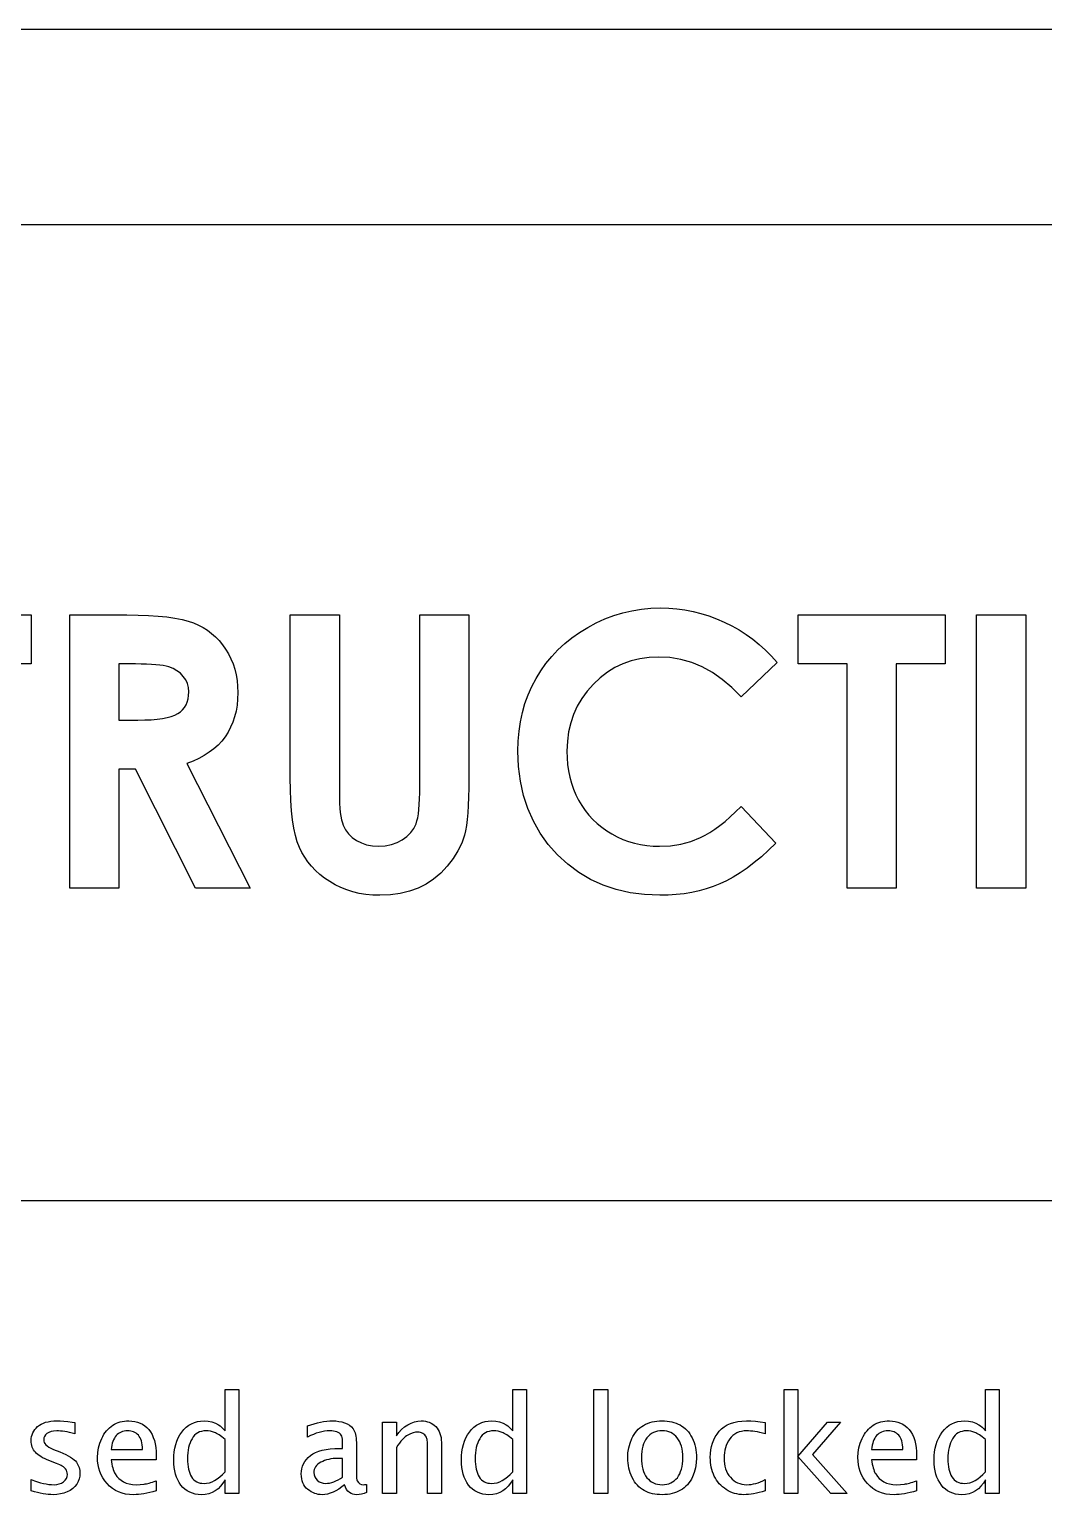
# Model space of a CAD drawing. Header units: inches. Extents: x 0 to 12, y -0.6 to 8.
# Drawn here: x 6.335 to 8.935, y 4.247 to 8 of the extents above; entities that cross this region are included whole.
import ezdxf

# ---------------------------------------------------------------- set-up
doc = ezdxf.new("R2010")
doc.units = ezdxf.units.IN
doc.header["$MEASUREMENT"] = 0

msp = doc.modelspace()

# ---------------------------------------------------------------- linework, layer by layer
at = {"color": 7, "linetype": 'Continuous'}
for p, q in [((0.5, 8), (11.5, 8)), ((0.5, 7.5), (11.5, 7.5)), ((0.5, 5), (11.5, 5))]:
    msp.add_line(p, q, dxfattribs=at)
at = {"color": 7, "linetype": 'Continuous', "flags": 128}
for points in [[(5.9628, 6.5), (6.3397, 6.5), (6.3397, 6.5), (6.3397, 6.3744), (6.3397, 6.3744), (6.2141, 6.3744), (6.2141, 6.3744), (6.2141, 5.8), (6.2141, 5.8), (6.0885, 5.8), (6.0885, 5.8), (6.0885, 6.3744), (6.0885, 6.3744), (5.9628, 6.3744), (5.9628, 6.3744), (5.9628, 6.5)], [(6.4385, 6.5), (6.5849, 6.5), (6.5849, 6.5), (6.6139, 6.4997), (6.6407, 6.4987), (6.6653, 6.4972), (6.6878, 6.495), (6.7081, 6.492), (6.7263, 6.4885), (6.7423, 6.4844), (6.7561, 6.4797), (6.7685, 6.4742), (6.7803, 6.4679), (6.7915, 6.4607), (6.8021, 6.4527), (6.812, 6.4439), (6.8214, 6.4342), (6.8301, 6.4237), (6.8381, 6.4124), (6.8454, 6.4003), (6.8517, 6.3878), (6.857, 6.3746), (6.8615, 6.361), (6.8649, 6.3469), (6.8673, 6.3322), (6.8688, 6.317), (6.8692, 6.3012), (6.8692, 6.3012), (6.8687, 6.2846), (6.8673, 6.2688), (6.8647, 6.2536), (6.8611, 6.2392), (6.8566, 6.2253), (6.851, 6.2123), (6.8444, 6.1998), (6.8368, 6.1881), (6.8283, 6.1771), (6.8186, 6.1668), (6.808, 6.1572), (6.7962, 6.1483), (6.7834, 6.14), (6.7697, 6.1325), (6.7549, 6.1256), (6.7391, 6.1194), (6.7391, 6.1194), (6.9006, 5.8), (6.9006, 5.8), (6.761, 5.8), (6.761, 5.8), (6.6067, 6.1051), (6.6067, 6.1051), (6.5641, 6.1051), (6.5641, 6.1051), (6.5641, 5.8), (6.5641, 5.8), (6.4385, 5.8), (6.4385, 5.8), (6.4385, 6.5)], [(7.0038, 6.5), (7.1295, 6.5), (7.1295, 6.5), (7.1295, 6.0446), (7.1295, 6.0446), (7.1296, 6.0304), (7.1302, 6.0172), (7.1309, 6.0053), (7.132, 5.9944), (7.1336, 5.9844), (7.1352, 5.9756), (7.1373, 5.9678), (7.1397, 5.9613), (7.1456, 5.9496), (7.1533, 5.9394), (7.1626, 5.9301), (7.1735, 5.9223), (7.1859, 5.916), (7.1995, 5.9113), (7.2143, 5.9087), (7.2303, 5.9077), (7.2303, 5.9077), (7.2473, 5.9087), (7.2631, 5.9118), (7.2776, 5.9168), (7.2909, 5.924), (7.3027, 5.9327), (7.3125, 5.9425), (7.3202, 5.9533), (7.3261, 5.9653), (7.3283, 5.9723), (7.3304, 5.9807), (7.3321, 5.9906), (7.3335, 6.0019), (7.3345, 6.0145), (7.3353, 6.0287), (7.3358, 6.0443), (7.3359, 6.0612), (7.3359, 6.0612), (7.3359, 6.5), (7.3359, 6.5), (7.4615, 6.5), (7.4615, 6.5), (7.4615, 6.0824), (7.4615, 6.0824), (7.4614, 6.057), (7.4608, 6.0336), (7.4599, 6.0123), (7.4587, 5.9929), (7.4571, 5.9757), (7.4551, 5.9604), (7.4527, 5.9471), (7.45, 5.9359), (7.443, 5.9155), (7.4334, 5.8956), (7.421, 5.876), (7.4061, 5.8568), (7.3893, 5.839), (7.3712, 5.8236), (7.352, 5.8107), (7.3314, 5.8003), (7.3094, 5.7923), (7.2857, 5.7867), (7.2603, 5.7832), (7.2331, 5.7821), (7.2331, 5.7821), (7.215, 5.7826), (7.1975, 5.7843), (7.1807, 5.787), (7.1644, 5.7907), (7.1487, 5.7957), (7.1336, 5.8017), (7.119, 5.8088), (7.1051, 5.817), (7.0919, 5.8259), (7.0798, 5.8356), (7.0686, 5.8457), (7.0584, 5.8564), (7.0491, 5.8676), (7.0409, 5.8794), (7.0336, 5.8917), (7.0273, 5.9046), (7.0218, 5.9189), (7.017, 5.9355), (7.013, 5.9542), (7.0097, 5.9754), (7.0071, 5.9987), (7.0052, 6.0244), (7.0043, 6.0523), (7.0038, 6.0824), (7.0038, 6.0824), (7.0038, 6.5)], [(8.2513, 6.3786), (8.1592, 6.2905), (8.1592, 6.2905), (8.1353, 6.3143), (8.1108, 6.3351), (8.0854, 6.3525), (8.0593, 6.3669), (8.0325, 6.378), (8.005, 6.386), (7.9767, 6.3908), (7.9477, 6.3923), (7.9477, 6.3923), (7.9234, 6.3912), (7.9, 6.388), (7.8777, 6.3825), (7.8564, 6.3749), (7.8359, 6.3651), (7.8166, 6.3532), (7.7981, 6.339), (7.7807, 6.3228), (7.7648, 6.3049), (7.751, 6.286), (7.7393, 6.2661), (7.7298, 6.2452), (7.7224, 6.2233), (7.717, 6.2003), (7.7139, 6.1764), (7.7128, 6.1514), (7.7128, 6.1514), (7.7132, 6.1339), (7.7146, 6.1169), (7.717, 6.1004), (7.7204, 6.0844), (7.7246, 6.069), (7.7296, 6.0539), (7.7358, 6.0394), (7.7428, 6.0253), (7.7508, 6.012), (7.7595, 5.9994), (7.7689, 5.9875), (7.7791, 5.9763), (7.7902, 5.9659), (7.802, 5.9562), (7.8146, 5.9472), (7.8279, 5.939), (7.8418, 5.9317), (7.8561, 5.9252), (7.8709, 5.9199), (7.886, 5.9155), (7.9014, 5.912), (7.9173, 5.9097), (7.9335, 5.9081), (7.9501, 5.9077), (7.9501, 5.9077), (7.9781, 5.9091), (8.0049, 5.9132), (8.0306, 5.92), (8.0548, 5.9296), (8.0669, 5.9356), (8.0792, 5.9429), (8.0918, 5.9512), (8.1047, 5.9606), (8.1179, 5.9711), (8.1314, 5.9829), (8.1451, 5.9956), (8.1592, 6.0095), (8.1592, 6.0095), (8.2485, 5.9157), (8.2485, 5.9157), (8.2295, 5.8976), (8.211, 5.8809), (8.1927, 5.8658), (8.1746, 5.8519), (8.1568, 5.8395), (8.1392, 5.8287), (8.1219, 5.8192), (8.1049, 5.8112), (8.0876, 5.8043), (8.07, 5.7985), (8.0515, 5.7934), (8.0325, 5.7893), (8.0129, 5.7861), (7.9928, 5.7839), (7.972, 5.7825), (7.9506, 5.7821), (7.9506, 5.7821), (7.9115, 5.7837), (7.8744, 5.7885), (7.8389, 5.7966), (7.8054, 5.808), (7.7735, 5.8226), (7.7435, 5.8404), (7.7153, 5.8614), (7.689, 5.8857), (7.6651, 5.9125), (7.6444, 5.9411), (7.627, 5.9716), (7.6127, 6.0039), (7.6015, 6.038), (7.5935, 6.0739), (7.5887, 6.1116), (7.5872, 6.1511), (7.5872, 6.1511), (7.5879, 6.1769), (7.5901, 6.2022), (7.5936, 6.2264), (7.5988, 6.2501), (7.6053, 6.273), (7.6133, 6.2953), (7.6227, 6.3166), (7.6335, 6.3373), (7.6457, 6.3573), (7.6591, 6.376), (7.6738, 6.394), (7.6898, 6.4108), (7.7071, 6.4267), (7.7256, 6.4415), (7.7452, 6.4554), (7.7662, 6.4683), (7.7881, 6.4799), (7.8103, 6.49), (7.833, 6.4986), (7.8561, 6.5056), (7.8795, 6.5109), (7.9035, 6.5149), (7.9278, 6.5171), (7.9526, 6.5179), (7.9526, 6.5179), (7.9738, 6.5174), (7.9947, 6.5157), (8.0153, 6.5129), (8.0359, 6.5088), (8.0562, 6.5038), (8.0763, 6.4975), (8.0962, 6.4902), (8.116, 6.4816), (8.1353, 6.4721), (8.1538, 6.4616), (8.1718, 6.4502), (8.189, 6.4377), (8.2056, 6.4244), (8.2216, 6.4101), (8.2367, 6.3948), (8.2513, 6.3786)], [(8.3051, 6.5), (8.6821, 6.5), (8.6821, 6.5), (8.6821, 6.3744), (8.6821, 6.3744), (8.5564, 6.3744), (8.5564, 6.3744), (8.5564, 5.8), (8.5564, 5.8), (8.4308, 5.8), (8.4308, 5.8), (8.4308, 6.3744), (8.4308, 6.3744), (8.3051, 6.3744), (8.3051, 6.3744), (8.3051, 6.5)], [(8.7628, 6.5), (8.8885, 6.5), (8.8885, 6.5), (8.8885, 5.8), (8.8885, 5.8), (8.7628, 5.8), (8.7628, 5.8), (8.7628, 6.5)], [(6.5641, 6.2308), (6.613, 6.2308), (6.613, 6.2308), (6.631, 6.231), (6.6474, 6.2318), (6.6624, 6.2332), (6.6759, 6.235), (6.6879, 6.2372), (6.6986, 6.2402), (6.7078, 6.2435), (6.7155, 6.2475), (6.7221, 6.2519), (6.7279, 6.2571), (6.7327, 6.263), (6.7366, 6.2696), (6.7397, 6.2769), (6.7419, 6.2849), (6.7432, 6.2934), (6.7436, 6.3028), (6.7436, 6.3028), (6.7427, 6.3139), (6.7401, 6.3243), (6.7357, 6.3338), (6.7297, 6.3427), (6.7221, 6.3505), (6.7134, 6.3573), (6.7035, 6.3627), (6.6924, 6.3669), (6.686, 6.3686), (6.6784, 6.3702), (6.6694, 6.3714), (6.6595, 6.3725), (6.6481, 6.3734), (6.6356, 6.3739), (6.6219, 6.3742), (6.6069, 6.3744), (6.6069, 6.3744), (6.5641, 6.3744), (6.5641, 6.3744), (6.5641, 6.2308)], [(6.8365, 4.25), (6.8365, 4.2849), (6.8365, 4.2849), (6.8312, 4.276), (6.8252, 4.2683), (6.8186, 4.2617), (6.8112, 4.2564), (6.8033, 4.2522), (6.7948, 4.2492), (6.7856, 4.2474), (6.7758, 4.2468), (6.7758, 4.2468), (6.7676, 4.2472), (6.76, 4.2483), (6.7528, 4.2503), (6.746, 4.253), (6.7397, 4.2564), (6.7339, 4.2606), (6.7285, 4.2656), (6.7237, 4.2713), (6.7193, 4.2777), (6.7155, 4.2846), (6.7124, 4.2919), (6.7098, 4.2997), (6.7077, 4.308), (6.7063, 4.3168), (6.7054, 4.3261), (6.7051, 4.3358), (6.7051, 4.3358), (6.7054, 4.3463), (6.7064, 4.3564), (6.708, 4.366), (6.7103, 4.3752), (6.7132, 4.3839), (6.7168, 4.3921), (6.7211, 4.3999), (6.7259, 4.4073), (6.7314, 4.414), (6.7373, 4.4198), (6.7437, 4.4247), (6.7506, 4.4287), (6.7579, 4.4319), (6.7658, 4.4341), (6.7741, 4.4354), (6.7829, 4.4359), (6.7829, 4.4359), (6.7932, 4.4352), (6.803, 4.4333), (6.812, 4.4301), (6.82, 4.4259), (6.8239, 4.4232), (6.8279, 4.4196), (6.8321, 4.4153), (6.8365, 4.4103), (6.8365, 4.4103), (6.8365, 4.516), (6.8365, 4.516), (6.8718, 4.516), (6.8718, 4.516), (6.8718, 4.25), (6.8718, 4.25), (6.8365, 4.25)], [(7.5737, 4.25), (7.5737, 4.2849), (7.5737, 4.2849), (7.5684, 4.276), (7.5623, 4.2683), (7.5557, 4.2617), (7.5484, 4.2564), (7.5405, 4.2522), (7.532, 4.2492), (7.5228, 4.2474), (7.513, 4.2468), (7.513, 4.2468), (7.5048, 4.2472), (7.4971, 4.2483), (7.4899, 4.2503), (7.4832, 4.253), (7.4769, 4.2564), (7.4711, 4.2606), (7.4657, 4.2656), (7.4608, 4.2713), (7.4565, 4.2777), (7.4527, 4.2846), (7.4496, 4.2919), (7.447, 4.2997), (7.4449, 4.308), (7.4435, 4.3168), (7.4426, 4.3261), (7.4423, 4.3358), (7.4423, 4.3358), (7.4426, 4.3463), (7.4436, 4.3564), (7.4452, 4.366), (7.4475, 4.3752), (7.4504, 4.3839), (7.454, 4.3921), (7.4582, 4.3999), (7.4631, 4.4073), (7.4685, 4.414), (7.4745, 4.4198), (7.4809, 4.4247), (7.4877, 4.4287), (7.4951, 4.4319), (7.503, 4.4341), (7.5113, 4.4354), (7.52, 4.4359), (7.52, 4.4359), (7.5303, 4.4352), (7.5402, 4.4333), (7.5492, 4.4301), (7.5572, 4.4259), (7.561, 4.4232), (7.5651, 4.4196), (7.5693, 4.4153), (7.5737, 4.4103), (7.5737, 4.4103), (7.5737, 4.516), (7.5737, 4.516), (7.609, 4.516), (7.609, 4.516), (7.609, 4.25), (7.609, 4.25), (7.5737, 4.25)], [(7.782, 4.25), (7.7821, 4.516), (7.7821, 4.516), (7.8173, 4.516), (7.8173, 4.516), (7.8173, 4.25), (7.8173, 4.25), (7.7821, 4.25)], [(8.2692, 4.25), (8.2692, 4.516), (8.2692, 4.516), (8.3045, 4.516), (8.3045, 4.516), (8.3045, 4.3446), (8.3045, 4.3446), (8.3808, 4.4327), (8.3808, 4.4327), (8.4136, 4.4327), (8.4136, 4.4327), (8.3417, 4.3497), (8.3417, 4.3497), (8.4311, 4.25), (8.4311, 4.25), (8.3892, 4.25), (8.3892, 4.25), (8.3045, 4.3446), (8.3045, 4.3446), (8.3045, 4.25), (8.3045, 4.25), (8.2692, 4.25)], [(8.7853, 4.25), (8.7853, 4.2849), (8.7853, 4.2849), (8.7799, 4.276), (8.7739, 4.2683), (8.7673, 4.2617), (8.76, 4.2564), (8.7521, 4.2522), (8.7435, 4.2492), (8.7343, 4.2474), (8.7245, 4.2468), (8.7245, 4.2468), (8.7163, 4.2472), (8.7087, 4.2483), (8.7015, 4.2503), (8.6947, 4.253), (8.6884, 4.2564), (8.6826, 4.2606), (8.6772, 4.2656), (8.6724, 4.2713), (8.668, 4.2777), (8.6643, 4.2846), (8.6611, 4.2919), (8.6585, 4.2997), (8.6565, 4.308), (8.655, 4.3168), (8.6541, 4.3261), (8.6538, 4.3358), (8.6538, 4.3358), (8.6541, 4.3463), (8.6551, 4.3564), (8.6568, 4.366), (8.6591, 4.3752), (8.662, 4.3839), (8.6655, 4.3921), (8.6698, 4.3999), (8.6746, 4.4073), (8.6801, 4.414), (8.686, 4.4198), (8.6924, 4.4247), (8.6993, 4.4287), (8.7066, 4.4319), (8.7145, 4.4341), (8.7228, 4.4354), (8.7316, 4.4359), (8.7316, 4.4359), (8.7419, 4.4352), (8.7517, 4.4333), (8.7608, 4.4301), (8.7687, 4.4259), (8.7726, 4.4232), (8.7766, 4.4196), (8.7808, 4.4153), (8.7853, 4.4103), (8.7853, 4.4103), (8.7853, 4.516), (8.7853, 4.516), (8.8205, 4.516), (8.8205, 4.516), (8.8205, 4.25), (8.8205, 4.25), (8.7853, 4.25)], [(6.3397, 4.2564), (6.3397, 4.2853), (6.3397, 4.2853), (6.348, 4.2823), (6.356, 4.2796), (6.3638, 4.2774), (6.3712, 4.2756), (6.3784, 4.2742), (6.3853, 4.2732), (6.392, 4.2726), (6.3983, 4.2724), (6.3983, 4.2724), (6.4053, 4.2729), (6.4118, 4.2743), (6.4176, 4.2767), (6.4228, 4.28), (6.4271, 4.284), (6.4302, 4.2885), (6.4321, 4.2935), (6.4327, 4.2989), (6.4327, 4.2989), (6.4324, 4.3024), (6.4314, 4.3059), (6.4299, 4.3093), (6.4277, 4.3127), (6.4277, 4.3127), (6.4263, 4.3144), (6.4245, 4.3161), (6.4222, 4.3178), (6.4196, 4.3195), (6.4166, 4.3212), (6.4131, 4.3229), (6.4093, 4.3246), (6.405, 4.3263), (6.405, 4.3263), (6.3847, 4.3344), (6.3847, 4.3344), (6.3791, 4.3367), (6.3738, 4.3391), (6.3689, 4.3416), (6.3644, 4.3442), (6.3604, 4.3469), (6.3567, 4.3497), (6.3534, 4.3526), (6.3505, 4.3556), (6.3505, 4.3556), (6.348, 4.3587), (6.3458, 4.3619), (6.344, 4.3653), (6.3424, 4.3689), (6.3412, 4.3727), (6.3404, 4.3767), (6.3399, 4.3808), (6.3397, 4.3851), (6.3397, 4.3851), (6.34, 4.3904), (6.3408, 4.3955), (6.3421, 4.4004), (6.3439, 4.405), (6.3462, 4.4095), (6.3491, 4.4137), (6.3524, 4.4176), (6.3563, 4.4214), (6.3607, 4.4248), (6.3656, 4.4277), (6.371, 4.4302), (6.3769, 4.4323), (6.3833, 4.4338), (6.3902, 4.435), (6.3976, 4.4356), (6.4054, 4.4359), (6.4054, 4.4359), (6.4139, 4.4357), (6.4232, 4.4351), (6.4335, 4.4342), (6.4448, 4.4328), (6.4448, 4.4328), (6.4519, 4.4319), (6.4519, 4.4319), (6.4519, 4.403), (6.4519, 4.403), (6.4448, 4.4047), (6.4381, 4.4062), (6.4316, 4.4075), (6.4256, 4.4085), (6.42, 4.4093), (6.4147, 4.4098), (6.4098, 4.4102), (6.4053, 4.4103), (6.4053, 4.4103), (6.3974, 4.4099), (6.3906, 4.4086), (6.3848, 4.4065), (6.3801, 4.4035), (6.3765, 4.4), (6.3739, 4.3962), (6.3723, 4.392), (6.3718, 4.3876), (6.3718, 4.3876), (6.3721, 4.3841), (6.3732, 4.3807), (6.3749, 4.3776), (6.3774, 4.3746), (6.3774, 4.3746), (6.3806, 4.3716), (6.3849, 4.3687), (6.3903, 4.3658), (6.3968, 4.3629), (6.3968, 4.3629), (6.4134, 4.3564), (6.4134, 4.3564), (6.4213, 4.3531), (6.4285, 4.3497), (6.4349, 4.3464), (6.4406, 4.3431), (6.4455, 4.3398), (6.4497, 4.3365), (6.453, 4.3332), (6.4557, 4.3299), (6.4557, 4.3299), (6.4596, 4.3232), (6.4625, 4.3162), (6.4642, 4.3088), (6.4647, 4.3012), (6.4647, 4.3012), (6.4642, 4.294), (6.4627, 4.287), (6.4601, 4.2802), (6.4564, 4.2737), (6.4518, 4.2678), (6.4462, 4.2625), (6.4396, 4.2579), (6.4319, 4.254), (6.4236, 4.2508), (6.4149, 4.2486), (6.4056, 4.2472), (6.3959, 4.2468), (6.3959, 4.2468), (6.39, 4.2469), (6.3837, 4.2474), (6.3772, 4.2481), (6.3703, 4.2492), (6.3631, 4.2506), (6.3557, 4.2522), (6.3479, 4.2542), (6.3397, 4.2564)], [(6.6603, 4.2564), (6.6519, 4.2542), (6.644, 4.2522), (6.6363, 4.2506), (6.6289, 4.2492), (6.6218, 4.2481), (6.615, 4.2474), (6.6085, 4.2469), (6.6024, 4.2468), (6.6024, 4.2468), (6.5918, 4.2472), (6.5819, 4.2485), (6.5726, 4.2508), (6.5638, 4.2539), (6.5555, 4.2579), (6.5479, 4.2627), (6.5409, 4.2685), (6.5344, 4.2751), (6.5285, 4.2824), (6.5235, 4.29), (6.5193, 4.2979), (6.5158, 4.3061), (6.5131, 4.3147), (6.5112, 4.3235), (6.51, 4.3327), (6.5096, 4.3422), (6.5096, 4.3422), (6.5103, 4.3548), (6.5123, 4.367), (6.5157, 4.379), (6.5205, 4.3906), (6.5233, 4.3962), (6.5263, 4.4014), (6.5296, 4.4062), (6.5331, 4.4107), (6.5367, 4.4147), (6.5406, 4.4184), (6.5446, 4.4218), (6.5489, 4.4247), (6.5534, 4.4273), (6.5581, 4.4296), (6.563, 4.4315), (6.5681, 4.4331), (6.5733, 4.4343), (6.5788, 4.4352), (6.5844, 4.4357), (6.5903, 4.4359), (6.5903, 4.4359), (6.5981, 4.4355), (6.6054, 4.4345), (6.6124, 4.4327), (6.619, 4.4303), (6.6252, 4.4271), (6.6309, 4.4233), (6.6363, 4.4188), (6.6412, 4.4135), (6.6457, 4.4076), (6.6495, 4.4009), (6.6528, 4.3936), (6.6555, 4.3856), (6.6576, 4.3769), (6.6591, 4.3674), (6.66, 4.3573), (6.6603, 4.3465), (6.6603, 4.3465), (6.6603, 4.3365), (6.6603, 4.3365), (6.5449, 4.3365), (6.5449, 4.3365), (6.5456, 4.3307), (6.5465, 4.3253), (6.5476, 4.3202), (6.5488, 4.3155), (6.5502, 4.311), (6.5518, 4.3069), (6.5535, 4.3032), (6.5553, 4.2998), (6.5595, 4.2937), (6.5645, 4.2883), (6.57, 4.2836), (6.5761, 4.2796), (6.583, 4.2765), (6.5908, 4.2742), (6.5995, 4.2729), (6.6091, 4.2724), (6.6091, 4.2724), (6.6192, 4.2728), (6.6293, 4.2739), (6.632, 4.2744), (6.635, 4.275), (6.6384, 4.2758), (6.6421, 4.2767), (6.6461, 4.2778), (6.6505, 4.2791), (6.6552, 4.2805), (6.6603, 4.2821), (6.6603, 4.2821), (6.6603, 4.2564)], [(7.143, 4.2724), (7.1356, 4.2665), (7.1282, 4.2613), (7.1209, 4.2569), (7.1136, 4.2533), (7.1064, 4.2505), (7.0992, 4.2484), (7.0921, 4.2472), (7.0852, 4.2468), (7.0852, 4.2468), (7.0803, 4.247), (7.0756, 4.2476), (7.0709, 4.2487), (7.0664, 4.2502), (7.0618, 4.2521), (7.0574, 4.2544), (7.0531, 4.2572), (7.0488, 4.2603), (7.0449, 4.2639), (7.0415, 4.2679), (7.0386, 4.2722), (7.0363, 4.2769), (7.0344, 4.2821), (7.0331, 4.2876), (7.0323, 4.2935), (7.0321, 4.2998), (7.0321, 4.2998), (7.0324, 4.3067), (7.0335, 4.3134), (7.0354, 4.3197), (7.0379, 4.3258), (7.0412, 4.3315), (7.0452, 4.3369), (7.0499, 4.342), (7.0554, 4.3468), (7.0616, 4.3512), (7.0688, 4.3549), (7.0769, 4.3581), (7.0857, 4.3607), (7.0955, 4.3628), (7.1062, 4.3642), (7.1177, 4.3651), (7.1301, 4.3654), (7.1301, 4.3654), (7.1378, 4.3654), (7.1378, 4.3654), (7.1378, 4.3838), (7.1378, 4.3838), (7.1376, 4.3889), (7.1369, 4.3932), (7.1358, 4.3968), (7.1343, 4.3996), (7.1323, 4.402), (7.1297, 4.4041), (7.1267, 4.4059), (7.1232, 4.4075), (7.1192, 4.4087), (7.1148, 4.4096), (7.1099, 4.4101), (7.1045, 4.4103), (7.1045, 4.4103), (7.098, 4.41), (7.0913, 4.4093), (7.0845, 4.408), (7.0775, 4.4062), (7.0704, 4.404), (7.0631, 4.4012), (7.0556, 4.398), (7.0481, 4.3942), (7.0481, 4.3942), (7.0481, 4.4231), (7.0481, 4.4231), (7.0565, 4.4261), (7.0649, 4.4287), (7.0732, 4.4309), (7.0813, 4.4327), (7.0892, 4.4341), (7.0971, 4.4351), (7.1049, 4.4357), (7.1125, 4.4359), (7.1125, 4.4359), (7.1205, 4.4356), (7.1283, 4.4346), (7.1357, 4.4331), (7.1428, 4.4309), (7.1493, 4.428), (7.1552, 4.4245), (7.1604, 4.4202), (7.1648, 4.4152), (7.1668, 4.4123), (7.1684, 4.409), (7.1699, 4.4053), (7.171, 4.4012), (7.1719, 4.3967), (7.1726, 4.3918), (7.1729, 4.3864), (7.1731, 4.3807), (7.1731, 4.3807), (7.1731, 4.3001), (7.1731, 4.3001), (7.1732, 4.294), (7.1737, 4.2889), (7.1744, 4.2849), (7.1754, 4.282), (7.1782, 4.2779), (7.182, 4.2749), (7.1866, 4.273), (7.1919, 4.2724), (7.1919, 4.2724), (7.1948, 4.2726), (7.1987, 4.2731), (7.1987, 4.2731), (7.1987, 4.2528), (7.1987, 4.2528), (7.1928, 4.2502), (7.1866, 4.2483), (7.1801, 4.2472), (7.1733, 4.2468), (7.1733, 4.2468), (7.1687, 4.2471), (7.1642, 4.2482), (7.1598, 4.2499), (7.1554, 4.2523), (7.1514, 4.2556), (7.148, 4.2601), (7.1452, 4.2657), (7.143, 4.2724)], [(7.2404, 4.25), (7.2404, 4.4327), (7.2404, 4.4327), (7.2756, 4.4327), (7.2756, 4.4327), (7.2756, 4.3974), (7.2756, 4.3974), (7.2822, 4.4061), (7.2892, 4.4137), (7.2967, 4.4203), (7.3048, 4.4258), (7.3132, 4.4302), (7.3217, 4.4334), (7.3304, 4.4352), (7.3392, 4.4359), (7.3392, 4.4359), (7.3449, 4.4356), (7.3503, 4.435), (7.3553, 4.4338), (7.3601, 4.4322), (7.3647, 4.4302), (7.3689, 4.4276), (7.3729, 4.4247), (7.3767, 4.4212), (7.38, 4.4174), (7.383, 4.4132), (7.3854, 4.4087), (7.3874, 4.4037), (7.389, 4.3985), (7.3901, 4.3929), (7.3908, 4.3869), (7.391, 4.3806), (7.391, 4.3806), (7.391, 4.25), (7.391, 4.25), (7.3558, 4.25), (7.3558, 4.25), (7.3558, 4.3696), (7.3558, 4.3696), (7.3557, 4.3741), (7.3556, 4.3783), (7.3553, 4.382), (7.355, 4.3853), (7.3545, 4.3882), (7.3539, 4.3907), (7.3533, 4.3928), (7.3525, 4.3945), (7.3507, 4.3974), (7.3486, 4.3998), (7.3462, 4.402), (7.3434, 4.4038), (7.3404, 4.4052), (7.3374, 4.4062), (7.3342, 4.4069), (7.3309, 4.4071), (7.3309, 4.4071), (7.3249, 4.4066), (7.3187, 4.4052), (7.3121, 4.4028), (7.3054, 4.3995), (7.3019, 4.3974), (7.2984, 4.3947), (7.2948, 4.3915), (7.2911, 4.3878), (7.2874, 4.3835), (7.2836, 4.3787), (7.2796, 4.3733), (7.2756, 4.3674), (7.2756, 4.3674), (7.2756, 4.25), (7.2756, 4.25), (7.2404, 4.25)], [(7.9567, 4.2468), (7.9502, 4.2469), (7.944, 4.2474), (7.9379, 4.2483), (7.9321, 4.2494), (7.9264, 4.2509), (7.921, 4.2528), (7.9158, 4.2549), (7.9109, 4.2574), (7.9061, 4.2602), (7.9016, 4.2634), (7.8974, 4.267), (7.8934, 4.271), (7.8897, 4.2754), (7.8862, 4.2801), (7.883, 4.2852), (7.88, 4.2907), (7.8773, 4.2965), (7.875, 4.3024), (7.873, 4.3085), (7.8714, 4.3148), (7.8702, 4.3212), (7.8693, 4.3278), (7.8688, 4.3345), (7.8686, 4.3414), (7.8686, 4.3414), (7.8692, 4.3544), (7.8712, 4.3668), (7.8744, 4.3788), (7.879, 4.3903), (7.8817, 4.3958), (7.8848, 4.4009), (7.8881, 4.4057), (7.8917, 4.4102), (7.8956, 4.4142), (7.8998, 4.418), (7.9043, 4.4213), (7.9092, 4.4244), (7.9142, 4.4271), (7.9196, 4.4294), (7.9251, 4.4314), (7.931, 4.433), (7.937, 4.4343), (7.9434, 4.4352), (7.9499, 4.4357), (7.9567, 4.4359), (7.9567, 4.4359), (7.9632, 4.4357), (7.9695, 4.4352), (7.9756, 4.4344), (7.9814, 4.4333), (7.987, 4.4318), (7.9924, 4.43), (7.9976, 4.4278), (8.0027, 4.4254), (8.0074, 4.4226), (8.0119, 4.4194), (8.0162, 4.4158), (8.0202, 4.4118), (8.0239, 4.4075), (8.0274, 4.4027), (8.0306, 4.3976), (8.0336, 4.3921), (8.0362, 4.3863), (8.0385, 4.3804), (8.0405, 4.3742), (8.0421, 4.368), (8.0433, 4.3616), (8.0442, 4.355), (8.0447, 4.3483), (8.0449, 4.3414), (8.0449, 4.3414), (8.0442, 4.3284), (8.0422, 4.3158), (8.0389, 4.3037), (8.0343, 4.2922), (8.0316, 4.2867), (8.0285, 4.2816), (8.0251, 4.2768), (8.0215, 4.2724), (8.0176, 4.2683), (8.0134, 4.2646), (8.0089, 4.2612), (8.0041, 4.2582), (7.999, 4.2556), (7.9938, 4.2532), (7.9882, 4.2513), (7.9825, 4.2496), (7.9764, 4.2484), (7.9701, 4.2475), (7.9635, 4.247), (7.9567, 4.2468)], [(8.2212, 4.2564), (8.2133, 4.2542), (8.2057, 4.2522), (8.1983, 4.2506), (8.1913, 4.2492), (8.1845, 4.2481), (8.178, 4.2474), (8.1717, 4.2469), (8.1658, 4.2468), (8.1658, 4.2468), (8.1598, 4.247), (8.1538, 4.2476), (8.1481, 4.2486), (8.1424, 4.2501), (8.1369, 4.2519), (8.1315, 4.2542), (8.1263, 4.2568), (8.1211, 4.2599), (8.1162, 4.2633), (8.1116, 4.2669), (8.1073, 4.2708), (8.1033, 4.275), (8.0996, 4.2794), (8.0963, 4.2841), (8.0932, 4.2891), (8.0904, 4.2943), (8.088, 4.2997), (8.0859, 4.3053), (8.0841, 4.311), (8.0827, 4.317), (8.0816, 4.3231), (8.0808, 4.3294), (8.0803, 4.3358), (8.0801, 4.3424), (8.0801, 4.3424), (8.0805, 4.3522), (8.0815, 4.3616), (8.0833, 4.3705), (8.0858, 4.3791), (8.089, 4.3872), (8.0928, 4.395), (8.0975, 4.4022), (8.1028, 4.4092), (8.1088, 4.4154), (8.1156, 4.4209), (8.1232, 4.4254), (8.1316, 4.4292), (8.1407, 4.4321), (8.1506, 4.4342), (8.1613, 4.4355), (8.1728, 4.4359), (8.1728, 4.4359), (8.184, 4.4356), (8.1958, 4.4349), (8.2082, 4.4336), (8.2212, 4.4319), (8.2212, 4.4319), (8.2212, 4.403), (8.2212, 4.403), (8.214, 4.4047), (8.2073, 4.4062), (8.2008, 4.4075), (8.1947, 4.4085), (8.189, 4.4093), (8.1835, 4.4098), (8.1784, 4.4102), (8.1737, 4.4103), (8.1737, 4.4103), (8.1667, 4.41), (8.1601, 4.409), (8.154, 4.4074), (8.1483, 4.4051), (8.1431, 4.4022), (8.1383, 4.3986), (8.134, 4.3945), (8.1301, 4.3896), (8.1266, 4.3844), (8.1236, 4.3789), (8.1211, 4.3731), (8.119, 4.3671), (8.1174, 4.3609), (8.1163, 4.3544), (8.1156, 4.3477), (8.1154, 4.3407), (8.1154, 4.3407), (8.1156, 4.3333), (8.1164, 4.3262), (8.1176, 4.3195), (8.1194, 4.3131), (8.1217, 4.3071), (8.1245, 4.3015), (8.1278, 4.2962), (8.1316, 4.2913), (8.1358, 4.2869), (8.1403, 4.2831), (8.145, 4.2798), (8.1501, 4.2771), (8.1555, 4.2751), (8.1613, 4.2736), (8.1673, 4.2727), (8.1736, 4.2724), (8.1736, 4.2724), (8.1794, 4.2726), (8.1852, 4.2732), (8.1911, 4.2742), (8.197, 4.2756), (8.203, 4.2774), (8.209, 4.2796), (8.215, 4.2823), (8.2212, 4.2853), (8.2212, 4.2853), (8.2212, 4.2564)], [(8.609, 4.2564), (8.6007, 4.2542), (8.5927, 4.2522), (8.585, 4.2506), (8.5776, 4.2492), (8.5705, 4.2481), (8.5638, 4.2474), (8.5572, 4.2469), (8.5511, 4.2468), (8.5511, 4.2468), (8.5406, 4.2472), (8.5306, 4.2485), (8.5213, 4.2508), (8.5125, 4.2539), (8.5043, 4.2579), (8.4966, 4.2627), (8.4896, 4.2685), (8.4831, 4.2751), (8.4773, 4.2824), (8.4723, 4.29), (8.468, 4.2979), (8.4645, 4.3061), (8.4618, 4.3147), (8.4599, 4.3235), (8.4587, 4.3327), (8.4583, 4.3422), (8.4583, 4.3422), (8.459, 4.3548), (8.461, 4.367), (8.4644, 4.379), (8.4692, 4.3906), (8.472, 4.3962), (8.4751, 4.4014), (8.4783, 4.4062), (8.4818, 4.4107), (8.4854, 4.4147), (8.4893, 4.4184), (8.4933, 4.4218), (8.4976, 4.4247), (8.5022, 4.4273), (8.5068, 4.4296), (8.5117, 4.4315), (8.5168, 4.4331), (8.522, 4.4343), (8.5275, 4.4352), (8.5332, 4.4357), (8.539, 4.4359), (8.539, 4.4359), (8.5468, 4.4355), (8.5541, 4.4345), (8.5611, 4.4327), (8.5677, 4.4303), (8.5739, 4.4271), (8.5796, 4.4233), (8.585, 4.4188), (8.5899, 4.4135), (8.5944, 4.4076), (8.5983, 4.4009), (8.6016, 4.3936), (8.6042, 4.3856), (8.6063, 4.3769), (8.6078, 4.3674), (8.6087, 4.3573), (8.609, 4.3465), (8.609, 4.3465), (8.609, 4.3365), (8.609, 4.3365), (8.4936, 4.3365), (8.4936, 4.3365), (8.4943, 4.3307), (8.4952, 4.3253), (8.4963, 4.3202), (8.4975, 4.3155), (8.4989, 4.311), (8.5005, 4.3069), (8.5022, 4.3032), (8.5041, 4.2998), (8.5083, 4.2937), (8.5132, 4.2883), (8.5187, 4.2836), (8.5248, 4.2796), (8.5318, 4.2765), (8.5396, 4.2742), (8.5482, 4.2729), (8.5578, 4.2724), (8.5578, 4.2724), (8.568, 4.2728), (8.578, 4.2739), (8.5807, 4.2744), (8.5837, 4.275), (8.5871, 4.2758), (8.5908, 4.2767), (8.5949, 4.2778), (8.5992, 4.2791), (8.6039, 4.2805), (8.609, 4.2821), (8.609, 4.2821), (8.609, 4.2564)], [(6.5449, 4.3622), (6.625, 4.3622), (6.625, 4.3622), (6.6248, 4.3684), (6.6243, 4.3742), (6.6235, 4.3795), (6.6223, 4.3844), (6.6208, 4.3887), (6.619, 4.3927), (6.6169, 4.3961), (6.6144, 4.3991), (6.6116, 4.4017), (6.6087, 4.404), (6.6056, 4.4059), (6.6023, 4.4075), (6.5988, 4.4087), (6.5951, 4.4096), (6.5912, 4.4101), (6.5872, 4.4103), (6.5872, 4.4103), (6.5826, 4.4101), (6.5783, 4.4095), (6.5742, 4.4086), (6.5704, 4.4073), (6.5668, 4.4056), (6.5635, 4.4035), (6.5604, 4.4011), (6.5576, 4.3983), (6.5551, 4.3951), (6.5529, 4.3915), (6.5509, 4.3876), (6.5491, 4.3833), (6.5477, 4.3786), (6.5465, 4.3735), (6.5455, 4.368), (6.5449, 4.3622)], [(6.8365, 4.3879), (6.8324, 4.3915), (6.8284, 4.3947), (6.8247, 4.3975), (6.8212, 4.4), (6.8179, 4.4021), (6.8149, 4.4039), (6.812, 4.4054), (6.8094, 4.4065), (6.8043, 4.4082), (6.799, 4.4093), (6.7936, 4.41), (6.7879, 4.4103), (6.7879, 4.4103), (6.782, 4.41), (6.7766, 4.409), (6.7715, 4.4075), (6.7668, 4.4052), (6.7626, 4.4024), (6.7587, 4.399), (6.7552, 4.3949), (6.7521, 4.3902), (6.7493, 4.3851), (6.7469, 4.3795), (6.7449, 4.3736), (6.7433, 4.3673), (6.742, 4.3607), (6.7411, 4.3537), (6.7406, 4.3464), (6.7404, 4.3386), (6.7404, 4.3386), (6.7405, 4.3315), (6.741, 4.3248), (6.7418, 4.3185), (6.743, 4.3125), (6.7444, 4.3069), (6.7462, 4.3017), (6.7483, 4.2969), (6.7507, 4.2925), (6.7535, 4.2886), (6.7566, 4.2852), (6.76, 4.2823), (6.7639, 4.2798), (6.768, 4.278), (6.7725, 4.2767), (6.7774, 4.2759), (6.7827, 4.2756), (6.7827, 4.2756), (6.7895, 4.2761), (6.7964, 4.2775), (6.8032, 4.2798), (6.8099, 4.2831), (6.8167, 4.2873), (6.8234, 4.2923), (6.83, 4.2983), (6.8365, 4.3052), (6.8365, 4.3052), (6.8365, 4.3879)], [(7.5737, 4.3879), (7.5696, 4.3915), (7.5656, 4.3947), (7.5618, 4.3975), (7.5584, 4.4), (7.5551, 4.4021), (7.552, 4.4039), (7.5492, 4.4054), (7.5466, 4.4065), (7.5415, 4.4082), (7.5362, 4.4093), (7.5307, 4.41), (7.525, 4.4103), (7.525, 4.4103), (7.5192, 4.41), (7.5138, 4.409), (7.5087, 4.4075), (7.504, 4.4052), (7.4997, 4.4024), (7.4958, 4.399), (7.4923, 4.3949), (7.4892, 4.3902), (7.4865, 4.3851), (7.4841, 4.3795), (7.4821, 4.3736), (7.4805, 4.3673), (7.4792, 4.3607), (7.4783, 4.3537), (7.4778, 4.3464), (7.4776, 4.3386), (7.4776, 4.3386), (7.4777, 4.3315), (7.4782, 4.3248), (7.479, 4.3185), (7.4802, 4.3125), (7.4816, 4.3069), (7.4834, 4.3017), (7.4855, 4.2969), (7.4879, 4.2925), (7.4906, 4.2886), (7.4937, 4.2852), (7.4972, 4.2823), (7.5011, 4.2798), (7.5052, 4.278), (7.5097, 4.2767), (7.5146, 4.2759), (7.5198, 4.2756), (7.5198, 4.2756), (7.5267, 4.2761), (7.5336, 4.2775), (7.5404, 4.2798), (7.5471, 4.2831), (7.5538, 4.2873), (7.5605, 4.2923), (7.5672, 4.2983), (7.5737, 4.3052), (7.5737, 4.3052), (7.5737, 4.3879)], [(7.9566, 4.2724), (7.9627, 4.2727), (7.9685, 4.2735), (7.9739, 4.2749), (7.979, 4.2769), (7.9837, 4.2794), (7.988, 4.2826), (7.992, 4.2862), (7.9957, 4.2904), (7.9989, 4.2951), (8.0018, 4.3003), (8.0042, 4.306), (8.0062, 4.3121), (8.0077, 4.3188), (8.0088, 4.3259), (8.0094, 4.3334), (8.0096, 4.3414), (8.0096, 4.3414), (8.0094, 4.3495), (8.0088, 4.3571), (8.0077, 4.3641), (8.0061, 4.3708), (8.0042, 4.3769), (8.0018, 4.3826), (7.9989, 4.3877), (7.9956, 4.3924), (7.992, 4.3966), (7.988, 4.4002), (7.9836, 4.4033), (7.9789, 4.4058), (7.9739, 4.4078), (7.9684, 4.4092), (7.9627, 4.41), (7.9566, 4.4103), (7.9566, 4.4103), (7.9506, 4.41), (7.9448, 4.4092), (7.9395, 4.4078), (7.9344, 4.4058), (7.9297, 4.4033), (7.9254, 4.4002), (7.9214, 4.3966), (7.9177, 4.3924), (7.9145, 4.3877), (7.9117, 4.3826), (7.9093, 4.3769), (7.9073, 4.3708), (7.9058, 4.3641), (7.9047, 4.3571), (7.904, 4.3495), (7.9038, 4.3414), (7.9038, 4.3414), (7.904, 4.3334), (7.9047, 4.3259), (7.9058, 4.3188), (7.9073, 4.3121), (7.9093, 4.306), (7.9117, 4.3003), (7.9145, 4.2951), (7.9177, 4.2904), (7.9214, 4.2862), (7.9254, 4.2826), (7.9297, 4.2794), (7.9344, 4.2769), (7.9395, 4.2749), (7.9448, 4.2735), (7.9506, 4.2727), (7.9566, 4.2724)], [(8.4936, 4.3622), (8.5737, 4.3622), (8.5737, 4.3622), (8.5736, 4.3684), (8.5731, 4.3742), (8.5722, 4.3795), (8.5711, 4.3844), (8.5696, 4.3887), (8.5678, 4.3927), (8.5656, 4.3961), (8.5631, 4.3991), (8.5603, 4.4017), (8.5574, 4.404), (8.5543, 4.4059), (8.551, 4.4075), (8.5475, 4.4087), (8.5438, 4.4096), (8.54, 4.4101), (8.5359, 4.4103), (8.5359, 4.4103), (8.5313, 4.4101), (8.527, 4.4095), (8.5229, 4.4086), (8.5191, 4.4073), (8.5155, 4.4056), (8.5122, 4.4035), (8.5092, 4.4011), (8.5064, 4.3983), (8.5039, 4.3951), (8.5016, 4.3915), (8.4996, 4.3876), (8.4978, 4.3833), (8.4964, 4.3786), (8.4952, 4.3735), (8.4942, 4.368), (8.4936, 4.3622)], [(8.7853, 4.3879), (8.7811, 4.3915), (8.7771, 4.3947), (8.7734, 4.3975), (8.7699, 4.4), (8.7666, 4.4021), (8.7636, 4.4039), (8.7607, 4.4054), (8.7581, 4.4065), (8.7531, 4.4082), (8.7477, 4.4093), (8.7423, 4.41), (8.7366, 4.4103), (8.7366, 4.4103), (8.7307, 4.41), (8.7253, 4.409), (8.7203, 4.4075), (8.7155, 4.4052), (8.7113, 4.4024), (8.7074, 4.399), (8.7039, 4.3949), (8.7008, 4.3902), (8.698, 4.3851), (8.6957, 4.3795), (8.6937, 4.3736), (8.692, 4.3673), (8.6908, 4.3607), (8.6899, 4.3537), (8.6893, 4.3464), (8.6891, 4.3386), (8.6891, 4.3386), (8.6893, 4.3315), (8.6898, 4.3248), (8.6906, 4.3185), (8.6917, 4.3125), (8.6931, 4.3069), (8.6949, 4.3017), (8.697, 4.2969), (8.6994, 4.2925), (8.7022, 4.2886), (8.7053, 4.2852), (8.7087, 4.2823), (8.7126, 4.2798), (8.7167, 4.278), (8.7213, 4.2767), (8.7262, 4.2759), (8.7314, 4.2756), (8.7314, 4.2756), (8.7382, 4.2761), (8.7451, 4.2775), (8.7519, 4.2798), (8.7587, 4.2831), (8.7654, 4.2873), (8.7721, 4.2923), (8.7787, 4.2983), (8.7853, 4.3052), (8.7853, 4.3052), (8.7853, 4.3879)], [(7.1378, 4.2917), (7.1378, 4.3394), (7.1378, 4.3394), (7.127, 4.3397), (7.127, 4.3397), (7.1204, 4.3396), (7.1141, 4.3391), (7.1081, 4.3383), (7.1024, 4.3373), (7.097, 4.3359), (7.0917, 4.3342), (7.0868, 4.3322), (7.0822, 4.3299), (7.0779, 4.3274), (7.0743, 4.3246), (7.0712, 4.3216), (7.0686, 4.3184), (7.0667, 4.3149), (7.0653, 4.3112), (7.0644, 4.3074), (7.0641, 4.3033), (7.0641, 4.3033), (7.0647, 4.2977), (7.0663, 4.2926), (7.0691, 4.2879), (7.073, 4.2837), (7.0776, 4.2801), (7.0826, 4.2776), (7.088, 4.2761), (7.0938, 4.2756), (7.0938, 4.2756), (7.0991, 4.2759), (7.1045, 4.2766), (7.1099, 4.2779), (7.1154, 4.2796), (7.1209, 4.2819), (7.1266, 4.2847), (7.1322, 4.2879), (7.1378, 4.2917)]]:
    msp.add_lwpolyline(points, dxfattribs=at)

doc.saveas('drawing.dxf')
